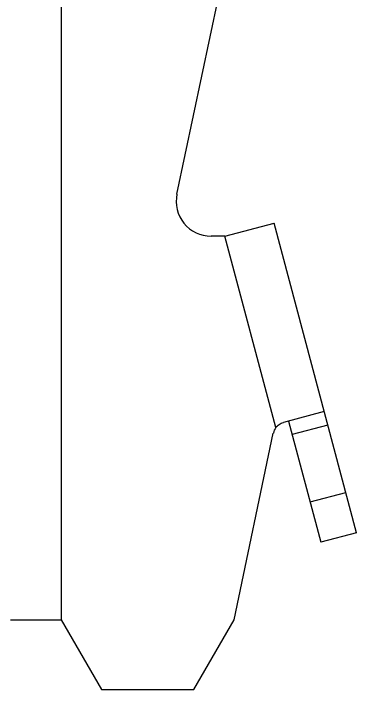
# Model space of a CAD drawing. Header units: millimetres. Extents: x -481 to 1861, y 1168 to 1418.
# Drawn here: x 1836.26 to 1860.88, y 1168.2 to 1216.7 of the extents above; entities that cross this region are included whole.
import ezdxf

# ---------------------------------------------------------------- set-up
doc = ezdxf.new("R2010")
doc.units = ezdxf.units.MM

msp = doc.modelspace()

# ---------------------------------------------------------------- linework, layer by layer
at = {"color": 7, "linetype": 'Continuous', "lineweight": 25}
for p, q in [((1839.688, 1413.204), (1839.688, 1173.204)), ((1847.992, 1203.748), (1854.911, 1236.602)), ((1851.438, 1200.733), (1854.965, 1201.671)), ((1860.88, 1179.445), (1854.965, 1201.671)), ((1851.438, 1200.733), (1850.438, 1200.733)), ((1855.093, 1186.999), (1851.438, 1200.733)), ((1858.565, 1188.142), (1855.633, 1187.362)), ((1856.004, 1187.461), (1858.319, 1178.763)), ((1858.822, 1187.176), (1856.262, 1186.494)), ((1852.089, 1173.204), (1854.911, 1186.602)), ((1857.547, 1181.662), (1860.108, 1182.344)), ((1860.88, 1179.445), (1858.319, 1178.763)), ((1836.038, 1173.204), (1839.688, 1173.204)), ((1839.688, 1173.204), (1842.575, 1168.204)), ((1849.203, 1168.204), (1852.089, 1173.204)), ((1842.575, 1168.204), (1849.203, 1168.204))]:
    msp.add_line(p, q, dxfattribs=at)
for centre, radius, start, end in [((1850.438, 1203.233), 2.5, 168.1065, 270), ((1855.89, 1186.395), 1, 142.8725, 168.1065)]:
    msp.add_arc(centre, radius, start, end, dxfattribs=at)
msp.add_open_spline([(1855.093, 1186.999), (1855.167, 1187.082), (1855.317, 1187.248), (1855.527, 1187.324), (1855.633, 1187.362)], degree=3, knots=[0, 0, 0, 0, 0.494426, 1, 1, 1, 1], dxfattribs=at)

doc.saveas('drawing.dxf')
